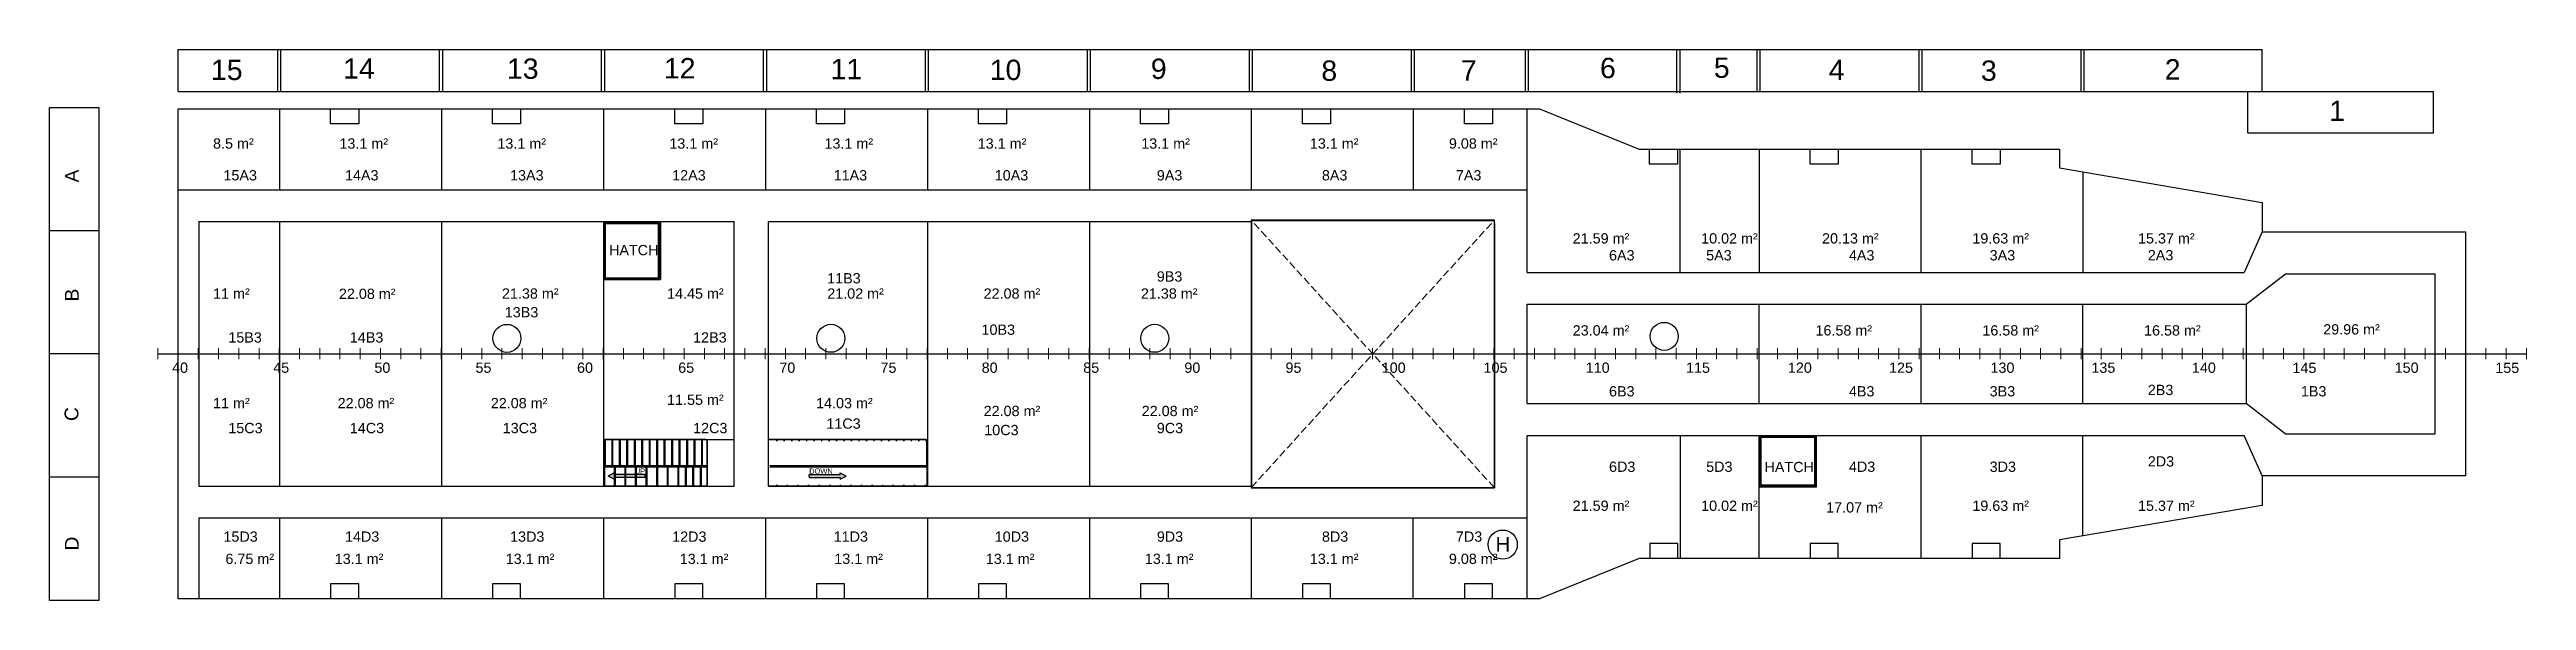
# Model space of a CAD drawing. Header units: inches. Extents: x 1.9 to 81.5, y 1.1 to 18.8.
import ezdxf

# ---------------------------------------------------------------- set-up
doc = ezdxf.new("R2010")
doc.units = ezdxf.units.IN
doc.header["$MEASUREMENT"] = 0
doc.linetypes.add('ACAD_ISO02W100', pattern=[15, 12, -3])
for name, color, linetype in [('Layer1', 10, 'Continuous'), ('Layer2', 7, 'Continuous'), ('PDF2_TEXT', 7, 'Continuous'), ('PDF_INER2', 7, 'Continuous'), ('STATIONS', 7, 'Continuous')]:
    doc.layers.add(name, color=color, linetype=linetype)
doc.layers.add('WIND AREA', color=18, linetype='Continuous', true_color=0x000000)
doc.styles.add('PDF ArialMT', font='arial.ttf')
doc.styles.get("Standard").update_dxf_attribs({"font": 'arial.ttf'})

msp = doc.modelspace()

# ---------------------------------------------------------------- hatches: boundary and pattern name
at = {"layer": 'PDF_INER2'}
h = msp.add_hatch(color=7, dxfattribs=at)
h.dxf.hatch_style = 1
h.paths.add_polyline_path([(21.066, 5.036), (21.066, 5.086), (21.066, 5.136), (20.066, 5.136), (20.066, 5.186), (19.878, 5.086), (20.066, 4.986), (20.066, 5.036)])
h = msp.add_hatch(color=7, dxfattribs=at)
h.dxf.hatch_style = 1
h.paths.add_polyline_path([(27.51, 5.086), (27.322, 5.186), (27.322, 5.136), (26.322, 5.136), (26.322, 5.086), (26.322, 5.036), (27.322, 5.036), (27.322, 4.986)])

# ---------------------------------------------------------------- linework, layer by layer
at = {"color": 8}
for p, q in [((6.063, 17.446, 0), (6.063, 18.796, 0)), ((6.063, 18.796, 0), (72.973, 18.796, 0)), ((9.263, 17.446, 0), (9.263, 18.796, 0)), ((9.363, 17.446, 0), (9.363, 18.796, 0)), ((14.463, 17.446, 0), (14.463, 18.796, 0)), ((14.563, 17.446, 0), (14.563, 18.796, 0)), ((19.663, 17.446, 0), (19.663, 18.796, 0)), ((19.763, 17.446, 0), (19.763, 18.796, 0)), ((24.863, 17.446, 0), (24.863, 18.796, 0)), ((24.963, 17.446, 0), (24.963, 18.796, 0)), ((30.063, 17.446, 0), (30.063, 18.796, 0)), ((30.163, 17.446, 0), (30.163, 18.796, 0)), ((35.263, 17.446, 0), (35.263, 18.796, 0)), ((35.363, 17.446, 0), (35.363, 18.796, 0)), ((40.463, 17.446, 0), (40.463, 18.796, 0)), ((40.563, 17.446, 0), (40.563, 18.796, 0)), ((45.663, 17.446, 0), (45.663, 18.796, 0)), ((45.763, 17.446, 0), (45.763, 18.796, 0)), ((49.327, 17.446, 0), (49.327, 18.796, 0)), ((49.427, 17.446, 0), (49.427, 18.796, 0)), ((54.188, 17.39, 0), (54.188, 18.796, 0)), ((54.288, 17.39, 0), (54.288, 18.796, 0)), ((56.763, 17.446, 0), (56.763, 18.796, 0)), ((56.863, 17.446, 0), (56.863, 18.796, 0)), ((61.963, 17.446, 0), (61.963, 18.796, 0)), ((62.063, 17.446, 0), (62.063, 18.796, 0)), ((67.163, 17.446, 0), (67.163, 18.796, 0)), ((67.263, 17.446, 0), (67.263, 18.796, 0)), ((72.973, 17.446, 0), (72.973, 18.796, 0)), ((6.063, 17.446, 0), (78.482, 17.446, 0)), ((72.518, 16.122, 0), (72.518, 17.446, 0)), ((78.482, 16.122, 0), (78.482, 17.446, 0)), ((72.518, 16.122, 0), (78.482, 16.122, 0))]:
    msp.add_line(p, q, dxfattribs=at)
at = {"color": 7}
for p, q in [((10.963, 16.407, 0), (10.963, 16.887, 0)), ((10.963, 16.407, 0), (10.963, 16.887, 0)), ((16.163, 16.407, 0), (16.163, 16.887, 0)), ((16.163, 16.407, 0), (16.163, 16.887, 0)), ((22.013, 16.407, 0), (22.013, 16.887, 0)), ((22.013, 16.407, 0), (22.013, 16.887, 0)), ((26.563, 16.407, 0), (26.563, 16.887, 0)), ((26.563, 16.407, 0), (26.563, 16.887, 0)), ((31.763, 16.407, 0), (31.763, 16.887, 0)), ((31.763, 16.407, 0), (31.763, 16.887, 0)), ((36.963, 16.407, 0), (36.963, 16.887, 0)), ((36.963, 16.407, 0), (36.963, 16.887, 0)), ((42.163, 16.407, 0), (42.163, 16.887, 0)), ((42.163, 16.407, 0), (42.163, 16.887, 0)), ((47.363, 16.407, 0), (47.363, 16.887, 0)), ((47.363, 16.407, 0), (47.363, 16.887, 0)), ((53.302, 15.108, 0), (53.302, 15.588, 0)), ((53.302, 15.108, 0), (53.302, 15.588, 0)), ((58.462, 15.107, 0), (58.462, 15.587, 0)), ((58.462, 15.107, 0), (58.462, 15.587, 0)), ((63.663, 15.107, 0), (63.663, 15.587, 0)), ((63.663, 15.107, 0), (63.663, 15.587, 0)), ((56.872, 4.792, 0), (58.622, 4.793, 0)), ((53.318, 2.917, 0), (53.318, 2.437, 0)), ((53.318, 2.917, 0), (53.318, 2.437, 0)), ((58.462, 2.917, 0), (58.462, 2.437, 0)), ((58.462, 2.917, 0), (58.462, 2.437, 0)), ((63.663, 2.917, 0), (63.663, 2.437, 0)), ((63.663, 2.917, 0), (63.663, 2.437, 0)), ((10.963, 1.617, 0), (10.963, 1.137, 0)), ((10.963, 1.617, 0), (10.963, 1.137, 0)), ((16.163, 1.617, 0), (16.163, 1.137, 0)), ((16.163, 1.617, 0), (16.163, 1.137, 0)), ((22.013, 1.617, 0), (22.013, 1.137, 0)), ((22.013, 1.617, 0), (22.013, 1.137, 0)), ((26.563, 1.617, 0), (26.563, 1.137, 0)), ((26.563, 1.617, 0), (26.563, 1.137, 0)), ((31.763, 1.618, 0), (31.763, 1.137, 0)), ((31.763, 1.618, 0), (31.763, 1.137, 0)), ((36.963, 1.618, 0), (36.963, 1.137, 0)), ((36.963, 1.618, 0), (36.963, 1.137, 0)), ((42.163, 1.617, 0), (42.163, 1.137, 0)), ((42.163, 1.617, 0), (42.163, 1.137, 0)), ((47.363, 1.617, 0), (47.363, 1.137, 0)), ((47.363, 1.617, 0), (47.363, 1.137, 0))]:
    msp.add_line(p, q, dxfattribs=at)
for points in [[(6.063, 1.135, 0), (6.063, 16.89, 0), (49.778, 16.888, 0), (52.978, 15.588, 0), (66.473, 15.588, 0), (66.473, 14.988, 0), (72.973, 13.882, 0), (72.973, 12.932, 0), (79.507, 12.932, 0), (79.507, 5.092, 0), (72.973, 5.092, 0), (72.973, 4.142, 0), (66.473, 3.037, 0), (66.473, 2.437, 0), (52.978, 2.437, 0), (49.778, 1.137, 0), (6.063, 1.135, 0)], [(11.863, 16.887, 0), (11.863, 16.407, 0), (10.963, 16.407, 0)], [(11.863, 16.887, 0), (11.863, 16.407, 0), (10.963, 16.407, 0)], [(17.063, 16.887, 0), (17.063, 16.407, 0), (16.163, 16.407, 0)], [(17.063, 16.887, 0), (17.063, 16.407, 0), (16.163, 16.407, 0)], [(22.913, 16.887, 0), (22.913, 16.407, 0), (22.013, 16.407, 0)], [(22.913, 16.887, 0), (22.913, 16.407, 0), (22.013, 16.407, 0)], [(27.463, 16.887, 0), (27.463, 16.407, 0), (26.563, 16.407, 0)], [(27.463, 16.887, 0), (27.463, 16.407, 0), (26.563, 16.407, 0)], [(32.663, 16.887, 0), (32.663, 16.407, 0), (31.763, 16.407, 0)], [(32.663, 16.887, 0), (32.663, 16.407, 0), (31.763, 16.407, 0)], [(37.863, 16.887, 0), (37.863, 16.407, 0), (36.963, 16.407, 0)], [(37.863, 16.887, 0), (37.863, 16.407, 0), (36.963, 16.407, 0)], [(43.063, 16.887, 0), (43.063, 16.407, 0), (42.163, 16.407, 0)], [(43.063, 16.887, 0), (43.063, 16.407, 0), (42.163, 16.407, 0)], [(48.263, 16.887, 0), (48.263, 16.407, 0), (47.363, 16.407, 0)], [(48.263, 16.887, 0), (48.263, 16.407, 0), (47.363, 16.407, 0)], [(54.202, 15.588, 0), (54.202, 15.108, 0), (53.302, 15.108, 0)], [(54.202, 15.588, 0), (54.202, 15.108, 0), (53.302, 15.108, 0)], [(59.362, 15.587, 0), (59.362, 15.107, 0), (58.462, 15.107, 0)], [(59.362, 15.587, 0), (59.362, 15.107, 0), (58.462, 15.107, 0)], [(64.563, 15.587, 0), (64.563, 15.107, 0), (63.663, 15.107, 0)], [(64.563, 15.587, 0), (64.563, 15.107, 0), (63.663, 15.107, 0)], [(54.218, 2.437, 0), (54.218, 2.917, 0), (53.318, 2.917, 0)], [(54.218, 2.437, 0), (54.218, 2.917, 0), (53.318, 2.917, 0)], [(59.362, 2.437, 0), (59.362, 2.917, 0), (58.462, 2.917, 0)], [(59.362, 2.437, 0), (59.362, 2.917, 0), (58.462, 2.917, 0)], [(64.563, 2.437, 0), (64.563, 2.917, 0), (63.663, 2.917, 0)], [(64.563, 2.437, 0), (64.563, 2.917, 0), (63.663, 2.917, 0)], [(11.863, 1.137, 0), (11.863, 1.617, 0), (10.963, 1.617, 0)], [(11.863, 1.137, 0), (11.863, 1.617, 0), (10.963, 1.617, 0)], [(17.063, 1.137, 0), (17.063, 1.617, 0), (16.163, 1.617, 0)], [(17.063, 1.137, 0), (17.063, 1.617, 0), (16.163, 1.617, 0)], [(22.913, 1.137, 0), (22.913, 1.617, 0), (22.013, 1.617, 0)], [(22.913, 1.137, 0), (22.913, 1.617, 0), (22.013, 1.617, 0)], [(27.463, 1.137, 0), (27.463, 1.617, 0), (26.563, 1.617, 0)], [(27.463, 1.137, 0), (27.463, 1.617, 0), (26.563, 1.617, 0)], [(32.663, 1.137, 0), (32.663, 1.618, 0), (31.763, 1.618, 0)], [(32.663, 1.137, 0), (32.663, 1.618, 0), (31.763, 1.618, 0)], [(37.863, 1.137, 0), (37.863, 1.618, 0), (36.963, 1.618, 0)], [(37.863, 1.137, 0), (37.863, 1.618, 0), (36.963, 1.618, 0)], [(43.063, 1.137, 0), (43.063, 1.617, 0), (42.163, 1.617, 0)], [(43.063, 1.137, 0), (43.063, 1.617, 0), (42.163, 1.617, 0)], [(48.263, 1.137, 0), (48.263, 1.617, 0), (47.363, 1.617, 0)], [(48.263, 1.137, 0), (48.263, 1.617, 0), (47.363, 1.617, 0)]]:
    msp.add_polyline3d(points, dxfattribs=at)
for centre in [(16.623, 9.512, 0), (27.023, 9.513, 0), (37.422, 9.513, 0), (53.778, 9.575, 0)]:
    msp.add_circle(centre, 0.45, dxfattribs=at)
at = {"color": 1}
msp.add_circle((48.594, 2.883), 0.469, dxfattribs=at)
at = {"layer": 'Layer1', "color": 7, "linetype": 'ACAD_ISO02W100', "ltscale": 0.02}
for p, q in [((48.318, 4.721, 0), (40.527, 13.304, 0)), ((40.527, 4.721, 0), (48.318, 13.303, 0))]:
    msp.add_line(p, q, dxfattribs=at)
at = {"layer": 'Layer1', "color": 7, "linetype": 'Continuous'}
for p, q in [((19.746, 6.232, 0), (19.746, 5.422, 0)), ((19.786, 5.422, 0), (19.786, 6.232, 0)), ((19.986, 6.232, 0), (19.986, 5.422, 0)), ((19.986, 6.232, 0), (19.986, 5.422, 0)), ((20.026, 5.422, 0), (20.026, 6.232, 0)), ((20.026, 5.422, 0), (20.026, 6.232, 0)), ((20.226, 6.232, 0), (20.226, 5.422, 0)), ((20.266, 5.422, 0), (20.266, 6.232, 0)), ((20.466, 6.232, 0), (20.466, 5.422, 0)), ((20.506, 5.422, 0), (20.506, 6.232, 0)), ((20.706, 6.232, 0), (20.706, 5.422, 0)), ((20.746, 5.422, 0), (20.746, 6.232, 0)), ((20.946, 6.232, 0), (20.946, 5.422, 0)), ((20.986, 5.422, 0), (20.986, 6.232, 0)), ((21.186, 6.232, 0), (21.186, 5.422, 0)), ((21.226, 5.422, 0), (21.226, 6.232, 0)), ((21.426, 6.232, 0), (21.426, 5.422, 0)), ((21.466, 5.422, 0), (21.466, 6.232, 0)), ((21.666, 6.232, 0), (21.666, 5.422, 0)), ((21.706, 5.422, 0), (21.706, 6.232, 0)), ((21.906, 6.232, 0), (21.906, 5.422, 0)), ((21.946, 5.422, 0), (21.946, 6.232, 0)), ((22.146, 6.232, 0), (22.146, 5.422, 0)), ((22.186, 5.422, 0), (22.186, 6.232, 0)), ((22.386, 6.232, 0), (22.386, 5.422, 0)), ((22.426, 5.422, 0), (22.426, 6.232, 0)), ((22.626, 6.232, 0), (22.626, 5.422, 0)), ((22.666, 5.422, 0), (22.666, 6.232, 0)), ((22.866, 6.232, 0), (22.866, 5.422, 0)), ((22.906, 5.422, 0), (22.906, 6.232, 0)), ((25.267, 6.232, 0), (25.307, 6.232, 0)), ((25.507, 6.232, 0), (25.547, 6.232, 0)), ((25.747, 6.232, 0), (25.787, 6.232, 0)), ((25.987, 6.232, 0), (26.027, 6.232, 0)), ((26.227, 6.232, 0), (26.267, 6.232, 0)), ((26.467, 6.232, 0), (26.507, 6.232, 0)), ((26.707, 6.232, 0), (26.747, 6.232, 0)), ((26.947, 6.232, 0), (26.987, 6.232, 0)), ((27.187, 6.232, 0), (27.227, 6.232, 0)), ((27.427, 6.232, 0), (27.467, 6.232, 0)), ((27.667, 6.232, 0), (27.707, 6.232, 0)), ((27.907, 6.232, 0), (27.947, 6.232, 0)), ((28.147, 6.232, 0), (28.187, 6.232, 0)), ((28.387, 6.232, 0), (28.427, 6.232, 0)), ((28.627, 6.232, 0), (28.667, 6.232, 0)), ((28.867, 6.232, 0), (28.907, 6.232, 0)), ((29.107, 6.232, 0), (29.147, 6.232, 0)), ((29.347, 6.232, 0), (29.387, 6.232, 0)), ((29.587, 6.232, 0), (29.627, 6.232, 0)), ((29.827, 6.232, 0), (29.867, 6.232, 0)), ((30.067, 6.232, 0), (30.103, 6.232, 0)), ((30.107, 5.422, 0), (30.107, 6.224, 0)), ((19.723, 5.422, 0), (23.053, 5.422, 0)), ((23.053, 5.372, 0), (19.723, 5.372, 0)), ((19.726, 5.372, 0), (19.726, 4.792, 0)), ((19.766, 4.792, 0), (19.766, 5.372, 0)), ((20.065, 5.372), (20.065, 4.792)), ((20.105, 4.792), (20.105, 5.372)), ((20.405, 5.372), (20.405, 4.792)), ((20.445, 4.792), (20.445, 5.372)), ((20.745, 5.372, 0), (20.745, 4.792, 0)), ((20.785, 4.792, 0), (20.785, 5.372, 0)), ((21.085, 5.372, 0), (21.085, 4.792, 0)), ((21.125, 4.792, 0), (21.125, 5.372, 0)), ((21.425, 5.372, 0), (21.425, 4.792, 0)), ((21.465, 4.792, 0), (21.465, 5.372, 0)), ((21.765, 5.372, 0), (21.765, 4.792, 0)), ((21.805, 4.792, 0), (21.805, 5.372, 0)), ((22.105, 5.372, 0), (22.105, 4.792, 0)), ((22.145, 4.792, 0), (22.145, 5.372, 0)), ((22.345, 5.372, 0), (22.345, 4.792, 0)), ((22.385, 4.792, 0), (22.385, 5.372, 0)), ((22.585, 5.372, 0), (22.585, 4.792, 0)), ((22.625, 4.792, 0), (22.625, 5.372, 0)), ((22.825, 5.372, 0), (22.825, 4.792, 0)), ((22.865, 4.792, 0), (22.865, 5.372, 0)), ((25.067, 5.422, 0), (30.113, 5.422, 0)), ((30.113, 5.372, 0), (25.067, 5.372, 0)), ((25.267, 4.792, 0), (25.307, 4.792, 0)), ((25.607, 4.792, 0), (25.647, 4.792, 0)), ((25.947, 4.792, 0), (25.987, 4.792, 0)), ((26.287, 4.792, 0), (26.327, 4.792, 0)), ((26.627, 4.792, 0), (26.667, 4.792, 0)), ((26.967, 4.792, 0), (27.007, 4.792, 0)), ((27.307, 4.792, 0), (27.347, 4.792, 0)), ((27.647, 4.792, 0), (27.687, 4.792, 0)), ((27.987, 4.792, 0), (28.027, 4.792, 0)), ((28.327, 4.792, 0), (28.367, 4.792, 0)), ((28.667, 4.792, 0), (28.707, 4.792, 0)), ((29.007, 4.792, 0), (29.047, 4.792, 0)), ((29.347, 4.792, 0), (29.387, 4.792, 0)), ((29.687, 4.792, 0), (29.727, 4.792, 0)), ((30.026, 4.792, 0), (30.066, 4.792, 0))]:
    msp.add_line(p, q, dxfattribs=at)
at = {"layer": 'Layer1', "color": 7, "linetype": 'ACAD_ISO02W100', "ltscale": 0.0001}
for p, q in [((19.723, 5.402, 0), (23.053, 5.402, 0)), ((23.053, 5.392, 0), (19.723, 5.392, 0)), ((25.067, 5.402, 0), (30.113, 5.402, 0)), ((30.113, 5.392, 0), (25.067, 5.392, 0))]:
    msp.add_line(p, q, dxfattribs=at)
at = {"layer": 'Layer2'}
for p, q in [((1.938, 1.086, 0), (1.938, 16.936, 0)), ((1.938, 16.936, 0), (3.523, 16.936, 0)), ((3.523, 16.936, 0), (3.523, 1.086, 0)), ((3.523, 12.968, 0), (1.938, 12.968, 0)), ((3.523, 9.011, 0), (1.938, 9.011, 0)), ((23.013, 6.262, 0), (23.922, 6.262, 0)), ((3.523, 5.047, 0), (1.938, 5.047, 0)), ((3.523, 1.086, 0), (1.938, 1.086, 0))]:
    msp.add_line(p, q, dxfattribs=at)
at = {"layer": 'PDF_INER2', "color": 7}
for p, q in [((20.066, 5.186, 0), (19.878, 5.086, 0)), ((20.066, 4.986, 0), (19.878, 5.086, 0)), ((20.066, 5.136, 0), (20.066, 5.186, 0)), ((21.066, 5.136, 0), (20.066, 5.136, 0)), ((21.066, 5.036, 0), (20.066, 5.036, 0)), ((20.066, 5.036, 0), (20.066, 4.986, 0)), ((21.066, 5.086, 0), (21.066, 5.136, 0)), ((21.066, 5.086, 0), (21.066, 5.036, 0)), ((26.322, 5.086, 0), (26.322, 5.136, 0)), ((26.322, 5.136, 0), (27.322, 5.136, 0)), ((26.322, 5.086, 0), (26.322, 5.036, 0)), ((26.322, 5.036, 0), (27.322, 5.036, 0)), ((27.322, 5.136, 0), (27.322, 5.186, 0)), ((27.322, 5.186, 0), (27.51, 5.086, 0)), ((27.322, 4.986, 0), (27.51, 5.086, 0)), ((27.322, 5.036, 0), (27.322, 4.986, 0))]:
    msp.add_line(p, q, dxfattribs=at)
at = {"layer": 'STATIONS', "color": 7}
msp.add_line((5.413, 9.012, 0), (81.463, 9.012, 0), dxfattribs=at)
at = {"layer": 'STATIONS', "color": 7, "lineweight": 20, "elevation": 0}
for points in [[(5.413, 8.838), (5.413, 9.2)], [(6.063, 8.838), (6.063, 9.2)], [(6.713, 8.838), (6.713, 9.2)], [(7.363, 8.838), (7.363, 9.2)], [(8.013, 8.838), (8.013, 9.2)], [(8.663, 8.838), (8.663, 9.2)], [(9.313, 8.838), (9.313, 9.2)], [(9.963, 8.838), (9.963, 9.2)], [(10.613, 8.838), (10.613, 9.2)], [(11.263, 8.838), (11.263, 9.2)], [(11.913, 8.838), (11.913, 9.2)], [(12.563, 8.838), (12.563, 9.2)], [(13.213, 8.838), (13.213, 9.2)], [(13.863, 8.838), (13.863, 9.2)], [(14.513, 8.838), (14.513, 9.2)], [(15.163, 8.838), (15.163, 9.2)], [(15.813, 8.838), (15.813, 9.2)], [(16.463, 8.838), (16.463, 9.2)], [(17.113, 8.838), (17.113, 9.2)], [(17.763, 8.838), (17.763, 9.2)], [(18.413, 8.838), (18.413, 9.2)], [(19.063, 8.838), (19.063, 9.2)], [(19.713, 8.838), (19.713, 9.2)], [(20.363, 8.838), (20.363, 9.2)], [(21.013, 8.838), (21.013, 9.2)], [(21.663, 8.838), (21.663, 9.2)], [(22.313, 8.838), (22.313, 9.2)], [(22.963, 8.838), (22.963, 9.2)], [(23.613, 8.838), (23.613, 9.2)], [(24.263, 8.838), (24.263, 9.2)], [(24.913, 8.838), (24.913, 9.2)], [(25.563, 8.838), (25.563, 9.2)], [(26.213, 8.838), (26.213, 9.2)], [(26.863, 8.838), (26.863, 9.2)], [(27.513, 8.838), (27.513, 9.2)], [(28.163, 8.838), (28.163, 9.2)], [(28.813, 8.838), (28.813, 9.2)], [(29.463, 8.838), (29.463, 9.2)], [(30.113, 8.838), (30.113, 9.2)], [(30.763, 8.838), (30.763, 9.2)], [(31.413, 8.838), (31.413, 9.2)], [(32.063, 8.838), (32.063, 9.2)], [(32.713, 8.838), (32.713, 9.2)], [(33.363, 8.838), (33.363, 9.2)], [(34.013, 8.838), (34.013, 9.2)], [(34.663, 8.838), (34.663, 9.2)], [(35.313, 8.838), (35.313, 9.2)], [(35.963, 8.838), (35.963, 9.2)], [(36.613, 8.838), (36.613, 9.2)], [(37.263, 8.838), (37.263, 9.2)], [(37.913, 8.838), (37.913, 9.2)], [(38.563, 8.838), (38.563, 9.2)], [(39.213, 8.838), (39.213, 9.2)], [(39.863, 8.838), (39.863, 9.2)], [(40.513, 8.838), (40.513, 9.2)], [(41.163, 8.838), (41.163, 9.2)], [(41.813, 8.838), (41.813, 9.2)], [(42.463, 8.838), (42.463, 9.2)], [(43.113, 8.838), (43.113, 9.2)], [(43.763, 8.838), (43.763, 9.2)], [(44.413, 8.838), (44.413, 9.2)], [(45.063, 8.838), (45.063, 9.2)], [(45.713, 8.838), (45.713, 9.2)], [(46.363, 8.838), (46.363, 9.2)], [(47.013, 8.838), (47.013, 9.2)], [(47.663, 8.838), (47.663, 9.2)], [(48.313, 8.838), (48.313, 9.2)], [(48.963, 8.838), (48.963, 9.2)], [(49.613, 8.838), (49.613, 9.2)], [(50.263, 8.838), (50.263, 9.2)], [(50.913, 8.838), (50.913, 9.2)], [(51.563, 8.838), (51.563, 9.2)], [(52.213, 8.838), (52.213, 9.2)], [(52.863, 8.838), (52.863, 9.2)], [(53.513, 8.838), (53.513, 9.2)], [(54.163, 8.838), (54.163, 9.2)], [(54.813, 8.838), (54.813, 9.2)], [(55.463, 8.838), (55.463, 9.2)], [(56.113, 8.838), (56.113, 9.2)], [(56.763, 8.838), (56.763, 9.2)], [(57.413, 8.838), (57.413, 9.2)], [(58.063, 8.838), (58.063, 9.2)], [(58.713, 8.838), (58.713, 9.2)], [(59.363, 8.838), (59.363, 9.2)], [(60.013, 8.838), (60.013, 9.2)], [(60.663, 8.838), (60.663, 9.2)], [(61.313, 8.838), (61.313, 9.2)], [(61.963, 8.838), (61.963, 9.2)], [(62.613, 8.838), (62.613, 9.2)], [(63.263, 8.838), (63.263, 9.2)], [(63.913, 8.838), (63.913, 9.2)], [(64.563, 8.838), (64.563, 9.2)], [(65.213, 8.838), (65.213, 9.2)], [(65.863, 8.838), (65.863, 9.2)], [(66.513, 8.838), (66.513, 9.2)], [(67.163, 8.838), (67.163, 9.2)], [(67.813, 8.838), (67.813, 9.2)], [(68.463, 8.838), (68.463, 9.2)], [(69.113, 8.838), (69.113, 9.2)], [(69.763, 8.838), (69.763, 9.2)], [(70.413, 8.838), (70.413, 9.2)], [(71.063, 8.838), (71.063, 9.2)], [(71.713, 8.838), (71.713, 9.2)], [(72.363, 8.838), (72.363, 9.2)], [(73.013, 8.838), (73.013, 9.2)], [(73.663, 8.838), (73.663, 9.2)], [(74.313, 8.838), (74.313, 9.2)], [(74.963, 8.838), (74.963, 9.2)], [(75.613, 8.838), (75.613, 9.2)], [(76.263, 8.838), (76.263, 9.2)], [(76.913, 8.838), (76.913, 9.2)], [(77.563, 8.838), (77.563, 9.2)], [(78.213, 8.838), (78.213, 9.2)], [(78.863, 8.838), (78.863, 9.2)], [(79.513, 8.838), (79.513, 9.2)], [(80.163, 8.838), (80.163, 9.2)], [(80.813, 8.838), (80.813, 9.2)], [(81.463, 8.838), (81.463, 9.2)]]:
    msp.add_lwpolyline(points, dxfattribs=at)
at = {"layer": 'WIND AREA', "color": 7}
for p, q in [((9.322, 16.888, 0), (9.322, 14.285, 0)), ((14.522, 16.888, 0), (14.522, 14.285, 0)), ((19.723, 16.888, 0), (19.723, 14.285, 0)), ((24.923, 16.888, 0), (24.923, 14.285, 0)), ((30.122, 16.888, 0), (30.122, 14.285, 0)), ((35.322, 16.888, 0), (35.322, 14.285, 0)), ((40.522, 16.888, 0), (40.522, 14.285, 0)), ((45.722, 16.888, 0), (45.722, 14.285, 0)), ((49.377, 11.632, 0), (49.377, 16.888, 0)), ((54.288, 11.632, 0), (54.288, 15.588, 0)), ((56.823, 15.588, 0), (56.823, 11.632, 0)), ((62.022, 15.587, 0), (62.023, 11.632, 0)), ((67.222, 14.86, 0), (67.222, 11.632, 0)), ((6.063, 14.285, 0), (49.377, 14.285, 0)), ((6.73, 13.264, 0), (23.922, 13.264, 0)), ((6.73, 13.264, 0), (6.73, 4.762, 0)), ((9.322, 13.264, 0), (9.322, 4.762, 0)), ((14.522, 13.264, 0), (14.522, 4.762, 0)), ((19.723, 13.264, 0), (19.723, 11.359, 0)), ((19.723, 13.264, 0), (19.723, 4.762, 0)), ((19.732, 13.264, 0), (19.732, 11.404, 0)), ((19.732, 13.264, 0), (21.552, 13.264, 0)), ((21.542, 13.254, 0), (19.732, 13.254, 0)), ((19.777, 13.209, 0), (21.542, 13.209, 0)), ((21.542, 13.264, 0), (21.542, 11.404, 0)), ((21.552, 13.264, 0), (21.552, 11.404, 0)), ((23.922, 4.762, 0), (23.922, 13.264, 0)), ((25.022, 13.264, 0), (40.518, 13.264, 0)), ((25.022, 4.762, 0), (25.022, 13.264, 0)), ((30.122, 13.264, 0), (30.122, 4.762, 0)), ((35.322, 13.264, 0), (35.322, 4.762, 0)), ((40.518, 13.314, 0), (40.518, 4.712, 0)), ((40.527, 13.314, 0), (48.327, 13.314, 0)), ((40.527, 13.204, 0), (40.527, 4.711, 0)), ((48.318, 13.314, 0), (48.318, 4.721, 0)), ((48.327, 13.204, 0), (48.327, 4.712, 0)), ((72.973, 12.932, 0), (72.397, 11.632, 0)), ((19.723, 11.404, 0), (21.552, 11.404, 0)), ((19.732, 11.414, 0), (21.542, 11.414, 0)), ((49.377, 11.632, 0), (72.397, 11.632, 0)), ((72.468, 10.607, 0), (73.73, 11.584, 0)), ((73.73, 11.584, 0), (78.532, 11.584, 0)), ((78.532, 6.441, 0), (78.532, 11.584, 0)), ((49.377, 7.417, 0), (49.377, 10.607, 0)), ((49.377, 10.607, 0), (72.468, 10.607, 0)), ((56.822, 10.607, 0), (56.822, 7.417, 0)), ((62.022, 10.607, 0), (62.022, 7.417, 0)), ((67.222, 7.417, 0), (67.222, 10.607, 0)), ((72.468, 10.607, 0), (72.468, 7.417, 0)), ((5.413, 9.012, 0), (6.063, 9.012, 0)), ((49.377, 7.417, 0), (72.468, 7.417, 0)), ((73.712, 6.441, 0), (72.468, 7.417, 0)), ((49.377, 6.392, 0), (72.397, 6.392, 0)), ((49.377, 1.137, 0), (49.377, 6.392, 0)), ((54.288, 6.392, 0), (54.288, 2.437, 0)), ((56.822, 6.392, 0), (56.822, 2.437, 0)), ((56.827, 6.387, 0), (58.67, 6.387, 0)), ((62.022, 6.392, 0), (62.022, 2.437, 0)), ((67.222, 3.173, 0), (67.222, 6.392, 0)), ((72.973, 5.092, 0), (72.397, 6.392, 0)), ((73.712, 6.441, 0), (78.532, 6.441, 0)), ((58.117, 6.342, 0), (56.872, 6.342, 0)), ((56.872, 6.342, 0), (56.872, 4.837, 0)), ((6.73, 4.762, 0), (23.922, 4.762, 0)), ((25.022, 4.762, 0), (40.518, 4.762, 0)), ((40.518, 4.712, 0), (48.327, 4.712, 0)), ((48.318, 4.712, 0), (48.318, 4.712, 0)), ((56.822, 4.737, 0), (58.67, 4.737, 0)), ((56.827, 4.747, 0), (58.66, 4.747, 0)), ((6.73, 3.74, 0), (49.377, 3.74, 0)), ((6.73, 3.74, 0), (6.73, 1.135, 0)), ((9.322, 3.74, 0), (9.322, 1.138, 0)), ((14.522, 3.74, 0), (14.522, 1.138, 0)), ((19.723, 3.74, 0), (19.723, 1.138, 0)), ((24.923, 3.74, 0), (24.923, 1.138, 0)), ((30.122, 3.74, 0), (30.122, 1.138, 0)), ((35.322, 3.74, 0), (35.322, 1.138, 0)), ((40.522, 3.74, 0), (40.522, 1.138, 0)), ((45.722, 1.136, 0), (45.722, 3.74, 0))]:
    msp.add_line(p, q, dxfattribs=at)
at = {"layer": 'WIND AREA', "color": 7, "linetype": 'Continuous'}
for p, q in [((19.767, 13.209, 0), (19.767, 11.449, 0)), ((21.497, 13.209, 0), (19.767, 13.209, 0)), ((19.767, 13.199, 0), (21.487, 13.199, 0)), ((19.777, 13.199, 0), (19.777, 11.449, 0)), ((21.487, 11.449, 0), (21.487, 13.209, 0)), ((21.497, 13.209, 0), (21.497, 11.449, 0)), ((21.497, 13.209, 0), (21.497, 11.449, 0)), ((48.327, 13.313, 0), (40.518, 13.314, 0)), ((40.527, 13.314, 0), (40.527, 4.712, 0)), ((40.527, 13.304, 0), (48.318, 13.303, 0)), ((48.327, 4.712, 0), (48.327, 13.313, 0)), ((19.767, 11.449, 0), (21.487, 11.449, 0)), ((19.777, 11.459, 0), (21.487, 11.459, 0)), ((21.497, 11.449, 0), (21.487, 11.449, 0)), ((56.827, 4.737, 0), (56.827, 6.387, 0)), ((56.837, 4.737, 0), (56.837, 6.387, 0)), ((58.66, 5.802, 0), (58.66, 6.387, 0)), ((58.67, 5.802, 0), (58.67, 6.392, 0)), ((23.013, 6.262, 0), (19.723, 6.262, 0)), ((23.003, 6.252, 0), (19.723, 6.252, 0)), ((23.053, 4.822, 0), (23.053, 6.202, 0)), ((23.063, 4.812, 0), (23.063, 6.212, 0)), ((30.073, 6.262, 0), (25.022, 6.262, 0)), ((30.063, 6.252, 0), (25.022, 6.252, 0)), ((30.113, 4.822, 0), (30.113, 6.202, 0)), ((30.123, 4.812, 0), (30.123, 6.212, 0)), ((56.872, 6.342, 0), (56.872, 4.792, 0)), ((58.622, 6.342, 0), (56.872, 6.342, 0)), ((56.872, 6.332, 0), (58.612, 6.332, 0)), ((56.882, 6.332, 0), (56.882, 4.792, 0)), ((58.612, 4.802, 0), (58.612, 6.342, 0)), ((58.622, 6.342, 0), (58.622, 4.837, 0)), ((58.622, 6.342, 0), (58.622, 4.792, 0)), ((58.66, 5.082, 0), (58.66, 5.802, 0)), ((58.67, 5.082, 0), (58.67, 5.802, 0)), ((19.723, 4.772, 0), (23.003, 4.772, 0)), ((25.022, 4.772, 0), (30.063, 4.772, 0)), ((56.882, 4.802, 0), (58.612, 4.802, 0)), ((58.66, 4.737, 0), (58.66, 5.082, 0)), ((58.67, 4.737, 0), (58.67, 5.082, 0)), ((19.723, 4.762, 0), (23.013, 4.762, 0)), ((25.022, 4.762, 0), (30.073, 4.762, 0)), ((40.527, 4.721, 0), (48.318, 4.721, 0)), ((48.327, 4.712, 0), (40.527, 4.711, 0))]:
    msp.add_line(p, q, dxfattribs=at)
at = {"layer": 'WIND AREA', "color": 7, "linetype": 'ACAD_ISO02W100', "ltscale": 0.0001}
msp.add_line((21.542, 13.209, 0), (21.552, 13.209, 0), dxfattribs=at)
at = {"layer": 'WIND AREA', "color": 7, "extrusion": (-2e-16, -1, -2e-16)}
msp.add_line((74.33, 9.012, 0), (81.463, 9.012, 0), dxfattribs=at)
at = {"layer": 'WIND AREA', "color": 7, "linetype": 'Continuous'}
for centre, start, end in [((23.003, 6.202, 0), 0, 90), ((23.013, 6.212, 0), 0, 90), ((30.063, 6.202), 0, 90), ((30.073, 6.212), 0, 90), ((23.003, 4.822, 0), 270, 0), ((23.013, 4.812, 0), 270, 0), ((30.063, 4.822, 0), 270, 0), ((30.073, 4.812, 0), 270, 0)]:
    msp.add_arc(centre, 0.05, start, end, dxfattribs=at)

# ---------------------------------------------------------------- texts
at = {"color": 1}
msp.add_text('H', height=0.469, dxfattribs=at).set_placement((48.365, 2.659))
at = {"color": 8, "char_height": 0.65414}
for s, insert, attachment_point in [('\\pxsm1.5;15', (7.12, 18.468, 0), 1), ('\\pxsm1.5,qc;14', (8.995, 18.511, 0), 1), ('\\pxsm1.5,qc;13', (14.256, 18.507, 0), 1), ('\\pxsm1.5,qc;12', (25.045, 18.521), 3), ('\\pxsm1.5,qc;11', (30.396, 18.494, 0), 3), ('\\pxsm1.5,qc;10', (35.508, 18.468, 0), 3), ('\\pxsm1.5,qc;9', (40.425, 18.502, 0), 3), ('\\pxsm1.5,qc;8', (45.9, 18.443, 0), 3), ('\\pxsm1.5,qc;7', (50.38, 18.451, 0), 3), ('\\pxsm1.5,qc;6', (54.846, 18.528, 0), 3), ('\\pxsm1.5,qc;5', (58.502, 18.538, 0), 3), ('\\pxsm1.5,qc;4', (62.192, 18.468, 0), 3), ('\\pxsm1.5,qc;3', (67.076, 18.443, 0), 3), ('\\pxsm1.5,qc;2', (72.979, 18.483, 0), 3), ('\\pxsm1.5,qc;1', (78.257, 17.153, 0), 3)]:
    msp.add_mtext_dynamic_manual_height_columns(s, width=5.74991, gutter_width=3.271, heights=[0.875], dxfattribs=dict(at, insert=insert, attachment_point=attachment_point))
at = {"color": 7, "attachment_point": 1}
for s, width, insert, char_height in [('8.5 m²', 1.67372, (7.188, 15.939, 0), 0.33), ('13.1 m²', 1.67372, (11.245, 15.939, 0), 0.33), ('13.1 m²', 1.67372, (16.316, 15.939, 0), 0.33), ('13.1 m²', 1.67372, (21.837, 15.939, 0), 0.33), ('13.1 m²', 1.67372, (26.818, 15.939, 0), 0.33), ('13.1 m²', 1.67372, (31.738, 15.939, 0), 0.33), ('13.1 m²', 1.67372, (36.989, 15.939, 0), 0.33), ('13.1 m²', 1.67372, (42.402, 15.939, 0), 0.33), ('{\\fArial|b0|i0|c178|p34;9.08} m²', 1.67372, (46.866, 15.939, 0), 0.32997), ('2{\\fArial|b0|i0|c178|p34;1.59} m²', 1.92808, (50.841, 12.89, 0), 0.32997), ('10.{\\fArial|b0|i0|c178|p34;0}2 m²', 1.89554, (54.965, 12.89, 0), 0.32997), ('20.{\\fArial|b0|i0|c178|p34;13} m²', 2.02295, (58.847, 12.89, 0), 0.32997), ('{\\fArial|b0|i0|c178|p34;19.63} m²', 2.13936, (63.672, 12.89, 0), 0.32997), ('15.{\\fArial|b0|i0|c178|p34;37} m²', 2.21212, (68.991, 12.89, 0), 0.32997), ('11 m²', 1.67372, (7.188, 11.117, 0), 0.33), ('22.{\\fArial|b0|i0|c178|p34;08} m²', 1.99309, (11.229, 11.109, 0), 0.32997), ('21.{\\fArial|b0|i0|c178|p34;38} m²', 1.93024, (16.463, 11.117, 0), 0.32997), ('14.{\\fArial|b0|i0|c178|p34;4}5 m²', 2.00149, (21.764, 11.117, 0), 0.32997), ('21.{\\fArial|b0|i0|c178|p34;02} m²', 2.03409, (26.907, 11.117, 0), 0.32997), ('22.{\\fArial|b0|i0|c178|p34;08} m²', 1.89395, (31.928, 11.117, 0), 0.32997), ('21.{\\fArial|b0|i0|c178|p34;38} m²', 2.09389, (36.977, 11.117, 0), 0.32997), ('{\\fArial|b0|i0|c178|p34;23.04} m²', 2.18575, (50.841, 9.933, 0), 0.32997), ('16.{\\fArial|b0|i0|c178|p34;58} m²', 2.03934, (58.636, 9.933, 0), 0.32997), ('16.{\\fArial|b0|i0|c178|p34;58} m²', 1.95159, (63.994, 9.933, 0), 0.32997), ('16.{\\fArial|b0|i0|c178|p34;58} m²', 2.08321, (69.185, 9.933, 0), 0.32997), ('{\\fArial|b0|i0|c178|p34;29.96} m²', 2.45398, (74.937, 9.966, 0), 0.32997), ('11 m²', 1.67372, (7.188, 7.595, 0), 0.33), ('22.{\\fArial|b0|i0|c178|p34;08} m²', 2.07408, (11.188, 7.595, 0), 0.32997), ('22.{\\fArial|b0|i0|c178|p34;08} m²', 2.07408, (16.105, 7.595, 0), 0.32997), ('11.5{\\fArial|b0|i0|c178|p34;5} m²', 1.88012, (21.764, 7.703, 0), 0.32997), ('{\\fArial|b0|i0|c178|p34;14.03} m²', 2.01674, (26.549, 7.595, 0), 0.32997), ('22.{\\fArial|b0|i0|c178|p34;08} m²', 1.89395, (31.928, 7.343, 0), 0.32997), ('22.{\\fArial|b0|i0|c178|p34;08} m²', 1.89395, (37.004, 7.343, 0), 0.32997), ('2{\\fArial|b0|i0|c178|p34;1.59} m²', 1.92808, (50.841, 4.297, 0), 0.32997), ('10.{\\fArial|b0|i0|c178|p34;0}2 m²', 1.89554, (54.965, 4.297, 0), 0.32997), ('17.{\\fArial|b0|i0|c178|p34;07} m²', 2.75888, (58.979, 4.244, 0), 0.32997), ('{\\fArial|b0|i0|c178|p34;19.63} m²', 2.13936, (63.672, 4.297, 0), 0.32997), ('15.{\\fArial|b0|i0|c178|p34;37} m²', 2.21212, (68.991, 4.297, 0), 0.32997), ('6.7{\\fArial|b0|i0|c178|p34;5} m²', 1.67372, (7.586, 2.591, 0), 0.32997), ('13.1 m²', 1.67372, (11.094, 2.591, 0), 0.33), ('13.1 m²', 1.67372, (16.585, 2.591, 0), 0.33), ('13.1 m²', 1.67372, (22.172, 2.591, 0), 0.33), ('13.1 m²', 1.67372, (27.133, 2.591, 0), 0.33), ('13.1 m²', 1.67372, (31.998, 2.591, 0), 0.33), ('13.1 m²', 1.67372, (37.104, 2.591, 0), 0.33), ('13.1 m²', 1.67372, (42.402, 2.591, 0), 0.33), ('{\\fArial|b0|i0|c178|p34;9.08} m²', 1.67372, (46.866, 2.591, 0), 0.32997)]:
    msp.add_mtext_dynamic_manual_height_columns(s, width=width, gutter_width=1.65, heights=[0], dxfattribs=dict(at, insert=insert, char_height=char_height))
at = {"layer": 'PDF2_TEXT', "char_height": 0.441, "attachment_point": 4, "rotation": 90, "style": 'PDF ArialMT'}
for s, insert in [('A', (2.653, 14.523, 0)), ('B', (2.653, 10.699, 0)), ('C', (2.645, 6.856, 0)), ('D', (2.653, 2.693, 0))]:
    msp.add_mtext(s, dxfattribs=dict(at, insert=insert))
at = {"layer": 'PDF_INER2', "color": 7, "char_height": 0.1708}
for s, insert, attachment_point in [('UP', (21.06, 5.331, 0), 3), ('DOWN', (26.328, 5.331, 0), 1)]:
    msp.add_mtext_dynamic_manual_height_columns(s, width=0.03351, gutter_width=0.854, heights=[0], dxfattribs=dict(at, insert=insert, attachment_point=attachment_point))
at = {"layer": 'STATIONS', "color": 30, "true_color": 0xf8991e, "char_height": 0.33, "attachment_point": 1}
for s, heights, insert in [('15A3', [0], (7.521, 14.917)), ('14A3', [0], (11.423, 14.917)), ('13A3', [0], (16.724, 14.917)), ('12A3', [0], (21.928, 14.917)), ('11A3', [0], (27.112, 14.917)), ('10A3', [0], (32.284, 14.917)), ('9A3', [0], (37.488, 14.917)), ('8A3', [0], (42.789, 14.917)), ('7A3', [0], (47.091, 14.917)), ('6A3', [0], (52.007, 12.346, 0)), ('5A3', [0], (55.126, 12.346, 0)), ('4A3', [0], (59.709, 12.346, 0)), ('3A3', [0], (64.228, 12.346, 0)), ('2A3', [0], (69.305, 12.348, 0)), ('\\pxt3;11B3', [0], (26.904, 11.607)), ('9B3', [0], (37.488, 11.665)), ('13B3', [0], (16.554, 10.518)), ('15B3', [0], (7.677, 9.706)), ('14B3', [0], (11.579, 9.706)), ('12B3', [0], (22.6, 9.706)), ('10B3', [0], (31.861, 9.955)), ('6B3', [0], (52.007, 7.975, 0)), ('4B3', [0], (59.709, 7.975, 0)), ('3B3', [0], (64.228, 7.975, 0)), ('2B3', [0], (69.305, 8.019, 0)), ('1B3', [0], (74.221, 7.975, 0)), ('15C3', [0], (7.677, 6.794)), ('14C3', [0], (11.579, 6.794)), ('13C3', [0], (16.488, 6.794)), ('12C3', [0], (22.6, 6.794)), ('11C3', [0], (26.878, 6.937)), ('10C3', [0], (31.948, 6.73)), ('9C3', [0], (37.488, 6.794)), ('2D3', [0], (69.305, 5.723, 0)), ('6D3', [0], (52.007, 5.551, 0)), ('5D3', [0], (55.126, 5.551, 0)), ('4D3', [0], (59.709, 5.551, 0)), ('3D3', [0], (64.228, 5.551, 0)), ('15D3', [0], (7.521, 3.305)), ('14D3', [0], (11.423, 3.305)), ('13D3', [0], (16.724, 3.305)), ('12D3', [0], (21.928, 3.305)), ('11D3', [0], (27.112, 3.305)), ('10D3', [0], (32.284, 3.305)), ('9D3', [0], (37.488, 3.305)), ('8D3', [0], (42.789, 3.305)), ('7D3', [0.259], (47.091, 3.305))]:
    msp.add_mtext_dynamic_manual_height_columns(s, width=1.67372, gutter_width=1.65, heights=heights, dxfattribs=dict(at, insert=insert))
at = {"layer": 'STATIONS', "color": 7, "attachment_point": 1}
for s, width, gutter_width, insert, char_height in [('HATCH', 1.67372, 1.65, (19.9, 12.513, 0), 0.33), ('40', 0.22092, 1.651, (5.871, 8.734, 0), 0.3303), ('45', 0.22092, 1.651, (9.119, 8.734, 0), 0.3303), ('50', 0.22092, 1.651, (12.367, 8.734, 0), 0.3303), ('55', 0.22092, 1.651, (15.614, 8.734, 0), 0.3303), ('60', 0.22092, 1.651, (18.874, 8.734, 0), 0.3303), ('65', 0.22092, 1.651, (22.122, 8.734, 0), 0.3303), ('70', 0.22092, 1.651, (25.369, 8.734, 0), 0.3303), ('75', 0.22092, 1.651, (28.617, 8.734, 0), 0.3303), ('80', 0.22092, 1.651, (31.865, 8.734, 0), 0.3303), ('85', 0.22092, 1.651, (35.125, 8.734, 0), 0.3303), ('90', 0.22092, 1.651, (38.372, 8.734, 0), 0.3303), ('95', 0.22092, 1.651, (41.62, 8.734, 0), 0.3303), ('100', 0.22092, 1.651, (44.709, 8.734, 0), 0.3303), ('105', 0.22092, 1.651, (47.978, 8.734, 0), 0.3303), ('110', 0.22092, 1.651, (51.258, 8.734, 0), 0.3303), ('115', 0.22092, 1.651, (54.478, 8.734, 0), 0.3303), ('120', 0.22092, 1.651, (57.749, 8.734, 0), 0.3303), ('125', 0.22092, 1.651, (60.997, 8.734, 0), 0.3303), ('130', 0.22092, 1.651, (64.254, 8.734, 0), 0.3303), ('135', 0.22092, 1.651, (67.495, 8.734, 0), 0.3303), ('140', 0.22092, 1.651, (70.72, 8.734, 0), 0.3303), ('145', 0.22092, 1.651, (73.949, 8.728, 0), 0.3303), ('150', 0.22092, 1.651, (77.23, 8.734, 0), 0.3303), ('155', 0.22092, 1.651, (80.46, 8.728, 0), 0.3303), ('HATCH', 1.67372, 1.65, (56.999, 5.541, 0), 0.33)]:
    msp.add_mtext_dynamic_manual_height_columns(s, width=width, gutter_width=gutter_width, heights=[0], dxfattribs=dict(at, insert=insert, char_height=char_height))

doc.saveas('drawing.dxf')
